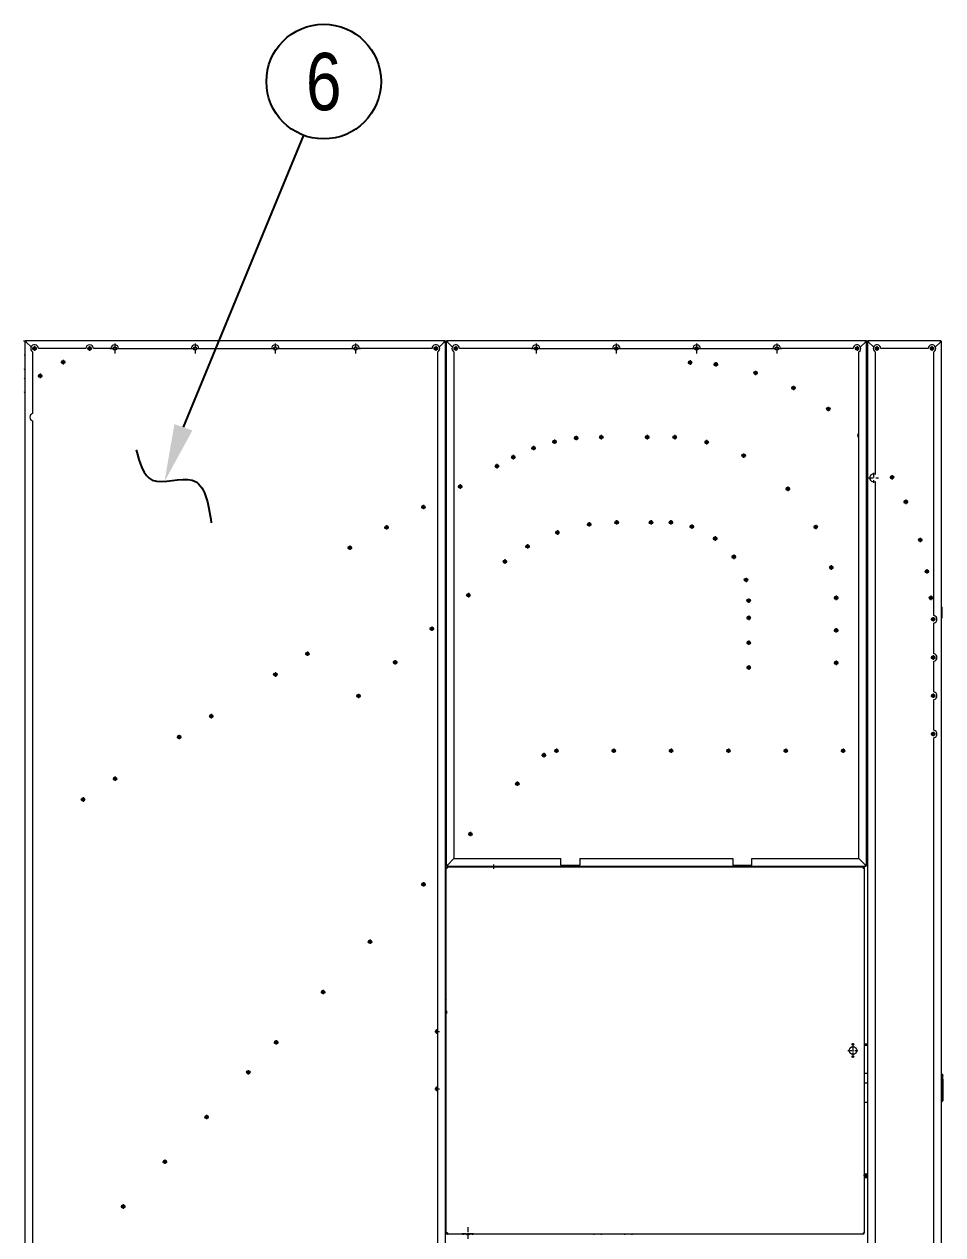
# Model space of a CAD drawing. Header units: millimetres. Extents: x 18793 to 48201, y 11745 to 32540.
# Drawn here: x 31886 to 34290, y 20190 to 23356 of the extents above; entities that cross this region are included whole.
import ezdxf
from ezdxf.enums import TextEntityAlignment as Align

# ---------------------------------------------------------------- set-up
doc = ezdxf.new("R2010")
doc.units = ezdxf.units.MM
doc.linetypes.add('DASHDOT', pattern=[18.5, 12, -3, 0.5, -3])
doc.layers.add('냉각탑_dim', color=1, linetype='Continuous')
doc.layers.add('냉각탑_text', color=3, linetype='Continuous')
doc.styles.get("Standard").update_dxf_attribs({"font": 'arial.ttf'})

# ---------------------------------------------------------------- blocks, each defined once
blk = doc.blocks.new('1')
at = {"color": 7, "lineweight": 20, "ltscale": 0.132499}
blk.add_line((31884.8, 22527.8), (31890.1, 22527.8), dxfattribs=at)
at = {"color": 7, "lineweight": 20, "ltscale": 0.0375}
for p, q in [((31888.5, 22526.2), (31888.5, 22524.7)), ((31891.6, 22527.8), (31890.1, 22527.8)), ((31890.1, 22524.7), (31890.1, 22526.2)), ((31890.1, 22526.2), (31891.6, 22526.2)), ((31891.6, 22524.7), (31891.6, 22526.2)), ((32986.9, 22527.8), (32985.4, 22527.8)), ((32985.4, 22526.2), (32986.9, 22526.2)), ((32986.9, 22526.2), (32986.9, 22524.7)), ((32988.5, 22524.7), (32988.5, 22526.2)), ((32990.5, 22526.2), (32990.5, 22524.7)), ((32993.6, 22527.8), (32992.1, 22527.8)), ((32992.1, 22524.7), (32992.1, 22526.2)), ((32992.1, 22526.2), (32993.6, 22526.2)), ((32993.6, 22524.7), (32993.6, 22526.2)), ((34088.9, 22527.8), (34087.4, 22527.8)), ((34087.4, 22526.2), (34088.9, 22526.2)), ((34088.9, 22526.2), (34088.9, 22524.7)), ((34090.5, 22524.7), (34090.5, 22526.2)), ((34092.5, 22526.2), (34092.5, 22524.7)), ((34095.6, 22527.8), (34094.1, 22527.8)), ((34094.1, 22524.7), (34094.1, 22526.2)), ((34094.1, 22526.2), (34095.6, 22526.2)), ((34095.6, 22524.7), (34095.6, 22526.2)), ((34284.9, 22527.8), (34283.4, 22527.8)), ((34283.4, 22526.2), (34284.9, 22526.2)), ((34284.9, 22526.2), (34284.9, 22524.7)), ((34286.5, 22524.7), (34286.5, 22526.2)), ((32990.5, 21156.9), (32990.5, 21155.4)), ((32992.1, 21155.4), (32992.1, 21156.9)), ((32993.6, 21156.9), (32992.1, 21156.9)), ((32993.6, 21155.4), (32992.1, 21155.4)), ((32992.1, 21153.8), (32993.6, 21153.8)), ((32992.1, 21151.8), (32993.6, 21151.8)), ((32993.6, 21156.9), (32993.6, 21155.4)), ((34082.9, 21151.8), (34081.4, 21151.8)), ((34087.4, 21156.9), (34088.9, 21156.9)), ((34088.9, 21155.4), (34087.4, 21155.4)), ((34087.4, 21153.8), (34088.9, 21153.8)), ((34088.9, 21156.9), (34088.9, 21155.4)), ((34090.5, 21155.4), (34090.5, 21156.9)), ((32990.5, 21150.2), (32990.5, 21148.7)), ((32992.1, 21150.2), (32992.1, 21148.7)), ((32992.1, 21150.2), (32993.6, 21150.2)), ((34082.9, 21150.2), (34081.4, 21150.2)), ((34082.9, 21150.2), (34082.9, 21148.7)), ((34084.5, 21150.2), (34084.5, 21148.7)), ((32990.5, 20193.4), (32990.5, 20194.9)), ((32992.1, 20193.4), (32992.1, 20194.9)), ((32992.1, 20193.4), (32993.6, 20193.4)), ((32992.1, 20191.8), (32993.6, 20191.8)), ((34082.9, 20193.4), (34081.4, 20193.4)), ((34082.9, 20191.8), (34081.4, 20191.8)), ((34082.9, 20193.4), (34082.9, 20194.9)), ((34084.5, 20193.4), (34084.5, 20194.9))]:
    blk.add_line(p, q, dxfattribs=at)
at = {"color": 7, "lineweight": 20, "ltscale": 0.04}
for p, q in [((31888.5, 22526.2), (31890.1, 22526.2)), ((31888.5, 22524.7), (31890.1, 22524.7)), ((31890.1, 22527.8), (31890.1, 22526.2)), ((31891.6, 22527.8), (31891.6, 22526.2)), ((32985.4, 22527.8), (32985.4, 22526.2)), ((32986.9, 22527.8), (32986.9, 22526.2)), ((32988.5, 22526.2), (32986.9, 22526.2)), ((32988.5, 22524.7), (32986.9, 22524.7)), ((32990.5, 22526.2), (32992.1, 22526.2)), ((32990.5, 22524.7), (32992.1, 22524.7)), ((32992.1, 22527.8), (32992.1, 22526.2)), ((32993.6, 22527.8), (32993.6, 22526.2)), ((34087.4, 22527.8), (34087.4, 22526.2)), ((34088.9, 22527.8), (34088.9, 22526.2)), ((34090.5, 22526.2), (34088.9, 22526.2)), ((34090.5, 22524.7), (34088.9, 22524.7)), ((34092.5, 22526.2), (34094.1, 22526.2)), ((34092.5, 22524.7), (34094.1, 22524.7)), ((34094.1, 22527.8), (34094.1, 22526.2)), ((34095.6, 22527.8), (34095.6, 22526.2)), ((34283.4, 22527.8), (34283.4, 22526.2)), ((34284.9, 22527.8), (34284.9, 22526.2)), ((34286.5, 22526.2), (34284.9, 22526.2)), ((34286.5, 22524.7), (34284.9, 22524.7)), ((34286.5, 21803.3), (34288.1, 21803.3)), ((32990.5, 21156.9), (32992.1, 21156.9)), ((32990.5, 21155.4), (32992.1, 21155.4)), ((32992.1, 21153.8), (32992.1, 21155.4)), ((32992.1, 21151.8), (32992.1, 21150.2)), ((32993.6, 21153.8), (32993.6, 21155.4)), ((34082.9, 21151.8), (34082.9, 21150.2)), ((34087.4, 21153.8), (34087.4, 21155.4)), ((34090.5, 21156.9), (34088.9, 21156.9)), ((34090.5, 21155.4), (34088.9, 21155.4)), ((34088.9, 21153.8), (34088.9, 21155.4)), ((32990.5, 21150.2), (32992.1, 21150.2)), ((34084.5, 21150.2), (34082.9, 21150.2)), ((32990.5, 20193.4), (32992.1, 20193.4)), ((32992.1, 20191.8), (32992.1, 20193.4)), ((34082.9, 20191.8), (34082.9, 20193.4)), ((34084.5, 20193.4), (34082.9, 20193.4))]:
    blk.add_line(p, q, dxfattribs=at)
at = {"color": 7, "lineweight": 20}
for p, q in [((31888.5, 22524.7), (31888.5, 19482.9)), ((32985.4, 22527.8), (31891.6, 22527.8)), ((32988.5, 19482.9), (32988.5, 22524.7)), ((32990.5, 22524.7), (32990.5, 21156.9)), ((34087.4, 22527.8), (32993.6, 22527.8)), ((34090.5, 21156.9), (34090.5, 22524.7)), ((34092.5, 22524.7), (34092.5, 19482.9)), ((34283.4, 22527.8), (34095.6, 22527.8)), ((34286.5, 19482.9), (34286.5, 22524.7)), ((31908.5, 22499.1), (31908.5, 22337.9)), ((32047.5, 22507.8), (31923.5, 22507.8)), ((32113.5, 22507.8), (32067.5, 22507.8)), ((32133.5, 22507.8), (32323.5, 22507.8)), ((32343.5, 22507.8), (32533.5, 22507.8)), ((32553.5, 22507.8), (32743.5, 22507.8)), ((32953.5, 22507.8), (32763.5, 22507.8)), ((32968.5, 19499.8), (32968.5, 22499.1)), ((33010.5, 22499.1), (33010.5, 21173.8)), ((33215.5, 22507.8), (33025.5, 22507.8)), ((33235.5, 22507.8), (33425.5, 22507.8)), ((33445.5, 22507.8), (33635.5, 22507.8)), ((33655.5, 22507.8), (33845.5, 22507.8)), ((34055.5, 22507.8), (33865.5, 22507.8)), ((34070.5, 21173.8), (34070.5, 22499.1)), ((34112.5, 22499.1), (34112.5, 22178.7)), ((34251.5, 22507.8), (34127.5, 22507.8)), ((34266.5, 21809.5), (34266.5, 22499.1)), ((31908.5, 22318.7), (31908.5, 20002.6)), ((34112.5, 22160.1), (34112.5, 19499.8)), ((34288.1, 21803.3), (34288.1, 21830.2)), ((34266.5, 21709.5), (34266.5, 21789.9)), ((34266.5, 21609.5), (34266.5, 21689.9)), ((34266.5, 21509.5), (34266.5, 21589.9)), ((34266.5, 19499.8), (34266.5, 21489.9)), ((33010.5, 21173.8), (32993.6, 21156.9)), ((32993.6, 21156.9), (33010.5, 21173.8)), ((32993.6, 21153.8), (34087.4, 21153.8)), ((32993.6, 21151.8), (34081.4, 21151.8)), ((33010.5, 21173.8), (33290.5, 21173.8)), ((33290.5, 21156.9), (33340.5, 21156.9)), ((33340.5, 21173.8), (33740.5, 21173.8)), ((33740.5, 21156.9), (33790.5, 21156.9)), ((33790.5, 21173.8), (34070.5, 21173.8)), ((34070.5, 21173.8), (34087.4, 21156.9)), ((34087.4, 21156.9), (34070.5, 21173.8)), ((32990.5, 20194.9), (32990.5, 21148.7)), ((34084.5, 21148.7), (34084.5, 20194.9)), ((32990.5, 20825.7), (32990.5, 20918.7)), ((34286.6, 20608.4), (34286.6, 20539.8)), ((34289.8, 20596.6), (34289.8, 20551.6)), ((32990.5, 20395.7), (32990.5, 20488.7)), ((34081.4, 20191.8), (32993.6, 20191.8))]:
    blk.add_line(p, q, dxfattribs=at)
at = {"color": 7, "lineweight": 20, "ltscale": 0.0775}
for p, q in [((31891.6, 22524.7), (31888.5, 22524.7)), ((32985.4, 22524.7), (32985.4, 22527.8)), ((32985.4, 22524.7), (32988.5, 22524.7)), ((32993.6, 22524.7), (32990.5, 22524.7)), ((34087.4, 22524.7), (34087.4, 22527.8)), ((34087.4, 22524.7), (34090.5, 22524.7)), ((34095.6, 22524.7), (34092.5, 22524.7)), ((34283.4, 22524.7), (34283.4, 22527.8)), ((34283.4, 22524.7), (34286.5, 22524.7)), ((32993.6, 21148.7), (32993.6, 21151.8)), ((34081.4, 21148.7), (34081.4, 21151.8)), ((34087.4, 21156.9), (34087.4, 21153.8)), ((32993.6, 21148.7), (32990.5, 21148.7)), ((34081.4, 21148.7), (34084.5, 21148.7)), ((32993.6, 20194.9), (32990.5, 20194.9)), ((32993.6, 20194.9), (32993.6, 20191.8)), ((34081.4, 20194.9), (34081.4, 20191.8)), ((34081.4, 20194.9), (34084.5, 20194.9))]:
    blk.add_line(p, q, dxfattribs=at)
at = {"color": 7, "lineweight": 20, "ltscale": 0.45204}
for p, q in [((31904.4, 22511.9), (31891.6, 22524.7)), ((31904.4, 22511.9), (31891.6, 22524.7)), ((32972.6, 22511.9), (32985.4, 22524.7)), ((32972.6, 22511.9), (32985.4, 22524.7)), ((33006.4, 22511.9), (32993.6, 22524.7)), ((33006.4, 22511.9), (32993.6, 22524.7)), ((34074.6, 22511.9), (34087.4, 22524.7)), ((34074.6, 22511.9), (34087.4, 22524.7)), ((34108.4, 22511.9), (34095.6, 22524.7)), ((34108.4, 22511.9), (34095.6, 22524.7)), ((34270.6, 22511.9), (34283.4, 22524.7)), ((34270.6, 22511.9), (34283.4, 22524.7))]:
    blk.add_line(p, q, dxfattribs=at)
at = {"color": 7, "linetype": 'DASHDOT', "lineweight": 20, "ltscale": 0.292505}
for p, q in [((31913.5, 22513.7), (31913.5, 22502)), ((32057.5, 22513.7), (32057.5, 22502)), ((32963.5, 22513.7), (32963.5, 22502)), ((33015.5, 22513.7), (33015.5, 22502)), ((34065.5, 22513.7), (34065.5, 22502)), ((34117.5, 22513.7), (34117.5, 22502)), ((34261.5, 22513.7), (34261.5, 22502)), ((31928.3, 22442.2), (31928.3, 22430.5)), ((33213.2, 22247.5), (33224.9, 22247.5)), ((33027.2, 22152.7), (33027.2, 22141)), ((33884.3, 22146.7), (33884.3, 22135)), ((32931, 22099.2), (32931, 22087.5)), ((32738.5, 21992.7), (32738.5, 21981)), ((34248.3, 21930.7), (34248.3, 21919)), ((34258.9, 21861.5), (34258.9, 21849.8)), ((32292, 21497.6), (32292, 21485.9)), ((33279, 21461.7), (33279, 21450)), ((33429, 21461.7), (33429, 21450)), ((33579, 21461.7), (33579, 21450)), ((33729, 21461.7), (33729, 21450)), ((33879, 21461.7), (33879, 21450)), ((34029, 21461.7), (34029, 21450)), ((33170.7, 21369.6), (33182.4, 21369.6)), ((32925.2, 21106.3), (32936.9, 21106.3))]:
    blk.add_line(p, q, dxfattribs=at)
at = {"color": 7, "linetype": 'DASHDOT', "lineweight": 20}
for p, q in [((32123.5, 22520.8), (32123.5, 22494.8)), ((32333.5, 22520.8), (32333.5, 22494.8)), ((32543.5, 22520.8), (32543.5, 22494.8)), ((32753.5, 22520.8), (32753.5, 22494.8)), ((33225.5, 22520.8), (33225.5, 22494.8)), ((33435.5, 22520.8), (33435.5, 22494.8)), ((33645.5, 22520.8), (33645.5, 22494.8)), ((33855.5, 22520.8), (33855.5, 22494.8)), ((32110.5, 22507.8), (32136.5, 22507.8)), ((32320.5, 22507.8), (32346.5, 22507.8)), ((32530.5, 22507.8), (32556.5, 22507.8)), ((32740.5, 22507.8), (32766.5, 22507.8)), ((33212.5, 22507.8), (33238.5, 22507.8)), ((33422.5, 22507.8), (33448.5, 22507.8)), ((33632.5, 22507.8), (33658.5, 22507.8)), ((33842.5, 22507.8), (33868.5, 22507.8)), ((34095.8, 22169.4), (34121.8, 22169.4)), ((34108.8, 22182.4), (34108.8, 22156.4)), ((34054.5, 20684.8), (34054.5, 20658.8)), ((34041.5, 20671.8), (34067.5, 20671.8)), ((33047.3, 20209.5), (33047.3, 20177)), ((33031.1, 20193.3), (33063.6, 20193.3))]:
    blk.add_line(p, q, dxfattribs=at)
at = {"color": 7, "lineweight": 20, "ltscale": 0.129999}
for p, q in [((32986.9, 22527.8), (32992.1, 22527.8)), ((34088.9, 22527.8), (34094.1, 22527.8))]:
    blk.add_line(p, q, dxfattribs=at)
at = {"color": 7, "lineweight": 20, "ltscale": 0.05}
for p, q in [((31888.5, 22490.9), (31886.5, 22490.9)), ((31888.5, 22490.9), (31886.5, 22490.9)), ((32988.5, 22486.3), (32990.5, 22486.3)), ((32988.5, 22486.3), (32990.5, 22486.3)), ((32990.5, 22482.7), (32988.5, 22482.7)), ((34090.5, 22487.8), (34092.5, 22487.8)), ((34090.5, 21673), (34092.5, 21673)), ((34092.5, 21526.8), (34090.5, 21526.8)), ((34090.5, 21478.4), (34092.5, 21478.4)), ((34090.5, 21476.8), (34092.5, 21476.8)), ((34090.5, 21434.8), (34092.5, 21434.8)), ((34090.5, 21434.8), (34092.5, 21434.8)), ((34090.5, 21421.4), (34092.5, 21421.4)), ((34092.5, 21408), (34090.5, 21408)), ((34092.5, 21406.4), (34090.5, 21406.4)), ((34090.5, 21321.4), (34092.5, 21321.4)), ((34092.5, 21308), (34090.5, 21308)), ((34092.5, 21306.4), (34090.5, 21306.4)), ((34092.5, 21304.8), (34090.5, 21304.8)), ((34092.5, 21301.8), (34090.5, 21301.8)), ((34092.5, 21286.8), (34090.5, 21286.8)), ((34092.5, 21216.8), (34090.5, 21216.8)), ((34090.5, 21201.8), (34092.5, 21201.8)), ((32990.5, 20611.6), (32988.5, 20611.6)), ((32990.5, 20586.6), (32988.5, 20586.6)), ((32988.5, 20536.6), (32990.5, 20536.6)), ((33376.7, 20191.8), (33376.7, 20189.8)), ((33396.7, 20189.8), (33396.7, 20191.8)), ((33456.7, 20191.8), (33456.7, 20189.8)), ((33476.7, 20189.8), (33476.7, 20191.8))]:
    blk.add_line(p, q, dxfattribs=at)
at = {"color": 7, "linetype": 'DASHDOT', "lineweight": 20, "ltscale": 0.292499}
for p, q in [((31907.6, 22507.8), (31919.3, 22507.8)), ((32051.6, 22507.8), (32063.3, 22507.8)), ((32957.6, 22507.8), (32969.3, 22507.8)), ((33009.6, 22507.8), (33021.3, 22507.8)), ((34059.6, 22507.8), (34071.3, 22507.8)), ((34111.6, 22507.8), (34123.3, 22507.8)), ((34255.6, 22507.8), (34267.3, 22507.8)), ((31982.4, 22472.4), (31994.1, 22472.4)), ((31988.3, 22478.2), (31988.3, 22466.5)), ((33622.8, 22471.2), (33634.5, 22471.2)), ((33628.7, 22477.1), (33628.7, 22465.4)), ((33690.1, 22466.4), (33701.8, 22466.4)), ((33695.9, 22472.3), (33695.9, 22460.6)), ((33800, 22449.9), (33800, 22438.2)), ((33794.2, 22444.1), (33805.9, 22444.1)), ((33893.2, 22404.9), (33904.9, 22404.9)), ((33899, 22410.7), (33899, 22399)), ((33990.2, 22355.7), (33990.2, 22344)), ((33984.3, 22349.8), (33996, 22349.8)), ((33268, 22264.1), (33279.7, 22264.1)), ((33273.9, 22270), (33273.9, 22258.3)), ((33324.6, 22273.7), (33336.3, 22273.7)), ((33330.5, 22279.6), (33330.5, 22267.9)), ((33390.4, 22276.1), (33402.1, 22276.1)), ((33396.3, 22282), (33396.3, 22270.3)), ((33510.4, 22276.1), (33522.1, 22276.1)), ((33516.3, 22282), (33516.3, 22270.3)), ((33582.4, 22276.1), (33594.1, 22276.1)), ((33588.3, 22282), (33588.3, 22270.3)), ((33666.1, 22262.9), (33677.8, 22262.9)), ((33672, 22268.8), (33672, 22257.1)), ((33166, 22229.6), (33166, 22217.9)), ((33219.1, 22253.4), (33219.1, 22241.7)), ((33762.8, 22227.7), (33774.5, 22227.7)), ((33768.7, 22233.6), (33768.7, 22221.9)), ((33117.5, 22200.1), (33129.2, 22200.1)), ((33123.4, 22206), (33123.4, 22194.3)), ((33160.1, 22223.7), (33171.8, 22223.7)), ((34151.3, 22171), (34163, 22171)), ((34157.2, 22176.8), (34157.2, 22165.1)), ((33021.3, 22146.8), (33033, 22146.8)), ((33878.4, 22140.8), (33890.1, 22140.8)), ((34187.1, 22106.8), (34198.8, 22106.8)), ((34193, 22112.6), (34193, 22100.9)), ((32925.1, 22093.3), (32936.8, 22093.3)), ((32828.6, 22040.1), (32840.3, 22040.1)), ((32834.5, 22046), (32834.5, 22034.3)), ((33358.9, 22048), (33370.6, 22048)), ((33364.8, 22053.9), (33364.8, 22042.2)), ((33430.6, 22053.2), (33442.3, 22053.2)), ((33436.5, 22059.1), (33436.5, 22047.4)), ((33520.6, 22053.2), (33532.3, 22053.2)), ((33526.5, 22059.1), (33526.5, 22047.4)), ((33572.6, 22053.2), (33584.3, 22053.2)), ((33578.5, 22059.1), (33578.5, 22047.4)), ((33627.4, 22042.1), (33639.1, 22042.1)), ((33633.3, 22048), (33633.3, 22036.3)), ((33951.5, 22041.1), (33963.2, 22041.1)), ((33957.4, 22047), (33957.4, 22035.3)), ((33275.6, 22026.7), (33287.3, 22026.7)), ((33281.5, 22032.6), (33281.5, 22020.9)), ((33688.3, 22011), (33700, 22011)), ((33694.2, 22016.9), (33694.2, 22005.2)), ((34225, 22007.2), (34236.7, 22007.2)), ((34230.8, 22013.1), (34230.8, 22001.4)), ((32732.6, 21986.8), (32744.3, 21986.8)), ((33197.5, 21990.2), (33209.2, 21990.2)), ((33203.4, 21996.1), (33203.4, 21984.4)), ((33138.3, 21950.6), (33150, 21950.6)), ((33144.2, 21956.5), (33144.2, 21944.8)), ((33737.1, 21962.9), (33748.8, 21962.9)), ((33743, 21968.8), (33743, 21957.1)), ((33992.1, 21935.1), (34003.8, 21935.1)), ((33998, 21941), (33998, 21929.3)), ((34242.5, 21924.8), (34254.2, 21924.8)), ((33769.1, 21902.6), (33780.8, 21902.6)), ((33775, 21908.5), (33775, 21896.8)), ((33042.6, 21862.7), (33054.3, 21862.7)), ((33048.5, 21868.6), (33048.5, 21856.9)), ((33776.1, 21848.5), (33787.8, 21848.5)), ((33782, 21854.4), (33782, 21842.7)), ((34005, 21855.7), (34016.7, 21855.7)), ((34010.9, 21861.6), (34010.9, 21849.9)), ((34253.1, 21855.6), (34264.8, 21855.6)), ((33776.3, 21803.5), (33788, 21803.5)), ((33782.2, 21809.4), (33782.2, 21797.7)), ((34258.6, 21799.7), (34270.3, 21799.7)), ((34264.5, 21805.6), (34264.5, 21793.9)), ((32947.1, 21774.9), (32958.8, 21774.9)), ((32953, 21780.8), (32953, 21769.1)), ((34005, 21770.7), (34016.7, 21770.7)), ((34010.9, 21776.6), (34010.9, 21764.9)), ((33776.3, 21738.5), (33788, 21738.5)), ((33782.2, 21744.4), (33782.2, 21732.7)), ((32627.4, 21715.4), (32627.4, 21703.7)), ((32857, 21692.9), (32857, 21681.2)), ((34010.9, 21691.6), (34010.9, 21679.9)), ((34258.6, 21699.7), (34270.3, 21699.7)), ((34264.5, 21705.6), (34264.5, 21693.9)), ((32543.6, 21661), (32543.6, 21649.3)), ((32851.1, 21687.1), (32862.8, 21687.1)), ((33776.3, 21673.5), (33788, 21673.5)), ((33782.2, 21679.4), (33782.2, 21667.7)), ((34005, 21685.7), (34016.7, 21685.7)), ((32755.1, 21599.3), (32766.8, 21599.3)), ((32761, 21605.1), (32761, 21593.4)), ((34258.6, 21599.7), (34270.3, 21599.7)), ((34264.5, 21605.6), (34264.5, 21593.9)), ((32370, 21546.2), (32381.7, 21546.2)), ((32375.8, 21552), (32375.8, 21540.3)), ((34258.6, 21499.7), (34270.3, 21499.7)), ((34264.5, 21505.6), (34264.5, 21493.9)), ((32286.1, 21491.7), (32297.8, 21491.7)), ((33240.3, 21444.2), (33252, 21444.2)), ((33246.2, 21450.1), (33246.2, 21438.4)), ((33273.1, 21455.8), (33284.8, 21455.8)), ((33423.1, 21455.8), (33434.8, 21455.8)), ((33573.1, 21455.8), (33584.8, 21455.8)), ((33723.1, 21455.8), (33734.8, 21455.8)), ((33873.1, 21455.8), (33884.8, 21455.8)), ((34023.1, 21455.8), (34034.8, 21455.8)), ((32118.4, 21382.8), (32130.1, 21382.8)), ((32124.2, 21388.6), (32124.2, 21376.9)), ((33176.6, 21375.5), (33176.6, 21363.8)), ((32034.5, 21328.3), (32046.2, 21328.3)), ((32040.4, 21334.2), (32040.4, 21322.5)), ((33048, 21238), (33059.7, 21238)), ((33108.7, 21152.8), (33120.4, 21152.8)), ((33114.6, 21158.7), (33114.6, 21147)), ((32931.1, 21112.2), (32931.1, 21100.5)), ((32785.4, 20956.4), (32797.1, 20956.4)), ((32662.7, 20824.7), (32674.4, 20824.7)), ((32668.5, 20830.6), (32668.5, 20818.9)), ((32961, 20721.8), (32972.7, 20721.8)), ((32966.9, 20727.7), (32966.9, 20716)), ((32545.8, 20699), (32545.8, 20687.3)), ((32472.8, 20620.7), (32472.8, 20609)), ((32961, 20571.8), (32972.7, 20571.8)), ((32966.9, 20577.7), (32966.9, 20566)), ((32357.8, 20497.8), (32369.5, 20497.8)), ((32363.7, 20503.7), (32363.7, 20492)), ((32248.7, 20380.8), (32260.4, 20380.8)), ((32254.6, 20386.7), (32254.6, 20375)), ((34082.5, 20345.4), (34094.2, 20345.4)), ((34088.4, 20351.3), (34088.4, 20339.6)), ((32145.5, 20269.7), (32145.5, 20258)), ((32139.6, 20263.8), (32151.3, 20263.8))]:
    blk.add_line(p, q, dxfattribs=at)
at = {"color": 7, "lineweight": 20, "ltscale": 0.049991}
blk.add_line((32990.5, 22481.1), (32988.5, 22481.1), dxfattribs=at)
at = {"color": 7, "lineweight": 20, "ltscale": 0.141421}
for p, q in [((33222.7, 22508.8), (33228.3, 22508.8)), ((33432.7, 22508.8), (33438.3, 22508.8))]:
    blk.add_line(p, q, dxfattribs=at)
at = {"color": 7, "lineweight": 20, "ltscale": 0.10198}
blk.add_line((33643.3, 22509.8), (33643.3, 22505.8), dxfattribs=at)
at = {"color": 7, "lineweight": 20, "ltscale": 0.149666}
blk.add_line((33645.3, 22510.8), (33645.3, 22504.8), dxfattribs=at)
at = {"color": 7, "lineweight": 20, "ltscale": 0.05832}
for p, q in [((31886.5, 22453.9), (31888.5, 22455.1)), ((31888.5, 22429.9), (31886.5, 22428.7)), ((31886.5, 22393.7), (31888.5, 22394.9))]:
    blk.add_line(p, q, dxfattribs=at)
at = {"color": 7, "linetype": 'DASHDOT', "lineweight": 20, "ltscale": 0.292502}
for p, q in [((31922.4, 22436.3), (31934.1, 22436.3)), ((32621.6, 21709.6), (32633.3, 21709.6)), ((32537.7, 21655.1), (32549.4, 21655.1)), ((33053.9, 21243.9), (33053.9, 21232.2)), ((32791.3, 20962.3), (32791.3, 20950.6)), ((32539.9, 20693.1), (32551.6, 20693.1)), ((32466.9, 20614.8), (32478.6, 20614.8))]:
    blk.add_line(p, q, dxfattribs=at)
at = {"color": 7, "linetype": 'DASHDOT', "lineweight": 20, "ltscale": 0.195001}
for p, q in [((33270, 22264.1), (33277.8, 22264.1)), ((33273.9, 22268), (33273.9, 22260.2)), ((33326.6, 22273.7), (33334.4, 22273.7)), ((33392.4, 22276.1), (33400.2, 22276.1)), ((33396.3, 22280), (33396.3, 22272.2)), ((33512.4, 22276.1), (33520.2, 22276.1)), ((33516.3, 22280), (33516.3, 22272.2)), ((33584.4, 22276.1), (33592.2, 22276.1)), ((33588.3, 22280), (33588.3, 22272.2)), ((33668.1, 22262.9), (33675.9, 22262.9)), ((33672, 22266.8), (33672, 22259)), ((33166, 22227.6), (33166, 22219.8)), ((33215.2, 22247.5), (33223, 22247.5)), ((33219.1, 22251.4), (33219.1, 22243.6)), ((33764.8, 22227.7), (33772.6, 22227.7)), ((33768.7, 22231.6), (33768.7, 22223.8)), ((33119.5, 22200.1), (33127.3, 22200.1)), ((33162.1, 22223.7), (33169.9, 22223.7)), ((33023.3, 22146.8), (33031.1, 22146.8)), ((33027.2, 22150.7), (33027.2, 22142.9)), ((33880.4, 22140.8), (33888.2, 22140.8)), ((33884.3, 22144.7), (33884.3, 22136.9)), ((32931, 22097.4), (32931, 22089.6)), ((32830.9, 22040.1), (32838.7, 22040.1)), ((32834.8, 22044), (32834.8, 22036.2)), ((33360.5, 22048), (33368.3, 22048)), ((33364.4, 22051.9), (33364.4, 22044.1)), ((33432.2, 22053.2), (33440, 22053.2)), ((33436.1, 22057.1), (33436.1, 22049.3)), ((33522.2, 22053.2), (33530, 22053.2)), ((33526.1, 22057.1), (33526.1, 22049.3)), ((33574.2, 22053.2), (33582, 22053.2)), ((33578.1, 22057.1), (33578.1, 22049.3)), ((33629, 22042.1), (33636.8, 22042.1)), ((33632.9, 22046), (33632.9, 22038.2)), ((33953.5, 22041.2), (33961.3, 22041.2)), ((33957.4, 22045.1), (33957.4, 22037.3)), ((33277.1, 22026.7), (33284.9, 22026.7)), ((33281, 22030.6), (33281, 22022.8)), ((33690, 22011), (33697.8, 22011)), ((33693.9, 22014.9), (33693.9, 22007.1)), ((32734.7, 21986.8), (32742.5, 21986.8)), ((32738.6, 21990.7), (32738.6, 21982.9)), ((33199.2, 21990.2), (33207, 21990.2)), ((33140.5, 21950.6), (33148.3, 21950.6)), ((33144.4, 21954.5), (33144.4, 21946.7)), ((33738.8, 21963), (33746.6, 21963)), ((33742.7, 21966.9), (33742.7, 21959.1)), ((33998, 21939), (33998, 21931.2)), ((33770.7, 21902.6), (33778.5, 21902.6)), ((33774.6, 21906.5), (33774.6, 21898.7)), ((33044.7, 21862.7), (33052.5, 21862.7)), ((33048.6, 21866.6), (33048.6, 21858.8)), ((33777.7, 21848.5), (33785.5, 21848.5)), ((33781.6, 21852.4), (33781.6, 21844.6)), ((34007, 21855.7), (34014.8, 21855.7)), ((34010.9, 21859.6), (34010.9, 21851.8)), ((33781.9, 21807.4), (33781.9, 21799.6)), ((32952.7, 21778.8), (32952.7, 21771)), ((34007, 21770.7), (34014.8, 21770.7)), ((34010.9, 21774.6), (34010.9, 21766.8)), ((33781.9, 21742.4), (33781.9, 21734.6)), ((32856.9, 21691), (32856.9, 21683.2)), ((34010.9, 21689.6), (34010.9, 21681.8)), ((32853, 21687.1), (32860.8, 21687.1)), ((33781.9, 21677.4), (33781.9, 21669.6)), ((34007, 21685.7), (34014.8, 21685.7)), ((32757.1, 21599.3), (32764.9, 21599.3)), ((32761, 21603.2), (32761, 21595.4)), ((33242.3, 21444.2), (33250.1, 21444.2)), ((33246.2, 21448.1), (33246.2, 21440.3)), ((33275, 21455.8), (33282.8, 21455.8)), ((33425, 21455.8), (33432.8, 21455.8)), ((33575, 21455.8), (33582.8, 21455.8)), ((33725, 21455.8), (33732.8, 21455.8)), ((33875, 21455.8), (33882.8, 21455.8)), ((34025, 21455.8), (34032.8, 21455.8)), ((33172.7, 21369.6), (33180.5, 21369.6)), ((33050, 21238), (33057.8, 21238)), ((33053.9, 21241.9), (33053.9, 21234.1)), ((33114.6, 21156.7), (33114.6, 21148.9)), ((32927.2, 21106.3), (32935, 21106.3)), ((32931.1, 21110.2), (32931.1, 21102.4)), ((32791.3, 20960.3), (32791.3, 20952.5)), ((32541.9, 20693.1), (32549.7, 20693.1)), ((32545.8, 20697), (32545.8, 20689.2)), ((34084.5, 20343.8), (34092.3, 20343.8)), ((34088.4, 20347.7), (34088.4, 20339.9)), ((32141.6, 20263.8), (32149.4, 20263.8))]:
    blk.add_line(p, q, dxfattribs=at)
at = {"color": 7, "linetype": 'DASHDOT', "lineweight": 20, "ltscale": 0.194995}
for p, q in [((33330.5, 22277.6), (33330.5, 22269.8)), ((33123.4, 22204), (33123.4, 22196.2)), ((32927.1, 22093.5), (32934.9, 22093.5)), ((33203.1, 21994.1), (33203.1, 21986.3)), ((33994.1, 21935.1), (34001.9, 21935.1)), ((33778, 21803.5), (33785.8, 21803.5)), ((32948.8, 21774.9), (32956.6, 21774.9)), ((33778, 21738.5), (33785.8, 21738.5)), ((33778, 21673.5), (33785.8, 21673.5)), ((33278.9, 21459.7), (33278.9, 21451.9)), ((33428.9, 21459.7), (33428.9, 21451.9)), ((33578.9, 21459.7), (33578.9, 21451.9)), ((33728.9, 21459.7), (33728.9, 21451.9)), ((33878.9, 21459.7), (33878.9, 21451.9)), ((34028.9, 21459.7), (34028.9, 21451.9)), ((33176.6, 21373.5), (33176.6, 21365.7)), ((33110.7, 21152.8), (33118.5, 21152.8)), ((32787.4, 20956.4), (32795.2, 20956.4))]:
    blk.add_line(p, q, dxfattribs=at)
at = {"color": 7, "lineweight": 20, "ltscale": 0.068642}
for p, q in [((34090.5, 22289.6), (34092.5, 22287.7)), ((34092.5, 22232.8), (34090.5, 22234.6)), ((34090.5, 22234.6), (34092.5, 22232.8))]:
    blk.add_line(p, q, dxfattribs=at)
at = {"color": 7, "lineweight": 20, "ltscale": 0.057168}
for p, q in [((32990.5, 22149.3), (32988.5, 22148.2)), ((32990.5, 22103.6), (32988.5, 22102.5))]:
    blk.add_line(p, q, dxfattribs=at)
at = {"color": 7, "lineweight": 20, "ltscale": 0.067816}
blk.add_line((32988.5, 21834.8), (32990.5, 21836.6), dxfattribs=at)
at = {"color": 7, "lineweight": 20, "ltscale": 0.067817}
blk.add_line((32988.5, 21780.6), (32990.5, 21782.4), dxfattribs=at)
at = {"color": 7, "lineweight": 20, "ltscale": 0.148096}
blk.add_line((33778.9, 21673), (33784.9, 21673), dxfattribs=at)
at = {"color": 7, "lineweight": 20, "ltscale": 0.146137}
blk.add_line((33779, 21672.8), (33784.8, 21672.8), dxfattribs=at)
at = {"color": 7, "lineweight": 20, "ltscale": 0.073313}
blk.add_line((32990.5, 21200.8), (32988.5, 21198.6), dxfattribs=at)
at = {"color": 7, "lineweight": 20, "ltscale": 0.068366}
blk.add_line((33002.3, 21151.8), (33004.1, 21153.8), dxfattribs=at)
at = {"color": 7, "lineweight": 20, "ltscale": 0.062607}
for p, q in [((33066.3, 21151.8), (33067.8, 21153.8)), ((33159.9, 21151.8), (33161.4, 21153.8)), ((33163.9, 21151.8), (33165.4, 21153.8))]:
    blk.add_line(p, q, dxfattribs=at)
at = {"color": 7, "lineweight": 20, "ltscale": 0.4225}
for p, q in [((33290.5, 21156.9), (33290.5, 21173.8)), ((33340.5, 21173.8), (33340.5, 21156.9)), ((33740.5, 21173.8), (33740.5, 21156.9)), ((33790.5, 21156.9), (33790.5, 21173.8))]:
    blk.add_line(p, q, dxfattribs=at)
at = {"color": 7, "lineweight": 20, "ltscale": 0.073314}
blk.add_line((32988.5, 21137.1), (32990.5, 21139.2), dxfattribs=at)
at = {"color": 7, "lineweight": 20, "ltscale": 0.083082}
for p, q in [((32988.5, 21048.6), (32990.5, 21051.3)), ((32988.5, 20924.3), (32990.5, 20927)), ((32988.5, 20919), (32990.5, 20921.6))]:
    blk.add_line(p, q, dxfattribs=at)
at = {"color": 7, "linetype": 'DASHDOT', "lineweight": 20, "ltscale": 0.1625}
for p, q in [((32987.8, 20772.3), (32994.3, 20772.3)), ((32991.1, 20775.5), (32991.1, 20769))]:
    blk.add_line(p, q, dxfattribs=at)
at = {"color": 7, "linetype": 'DASHDOT', "lineweight": 20, "ltscale": 0.146246}
for p, q in [((34051.6, 20688), (34057.4, 20688)), ((34051.6, 20655.6), (34057.4, 20655.6))]:
    blk.add_line(p, q, dxfattribs=at)
at = {"color": 7, "lineweight": 20, "ltscale": 0.1125}
blk.add_line((34056.7, 20688), (34052.2, 20688), dxfattribs=at)
at = {"color": 7, "lineweight": 20, "ltscale": 0.07908}
blk.add_line((34056.1, 20686.4), (34052.9, 20686.4), dxfattribs=at)
blk.add_line((34056.1, 20686.4), (34052.9, 20686.4), dxfattribs=at)
at = {"color": 7, "linetype": 'DASHDOT', "lineweight": 20, "ltscale": 0.146249}
for p, q in [((34054.5, 20690.9), (34054.5, 20685.1)), ((34054.5, 20658.5), (34054.5, 20652.7))]:
    blk.add_line(p, q, dxfattribs=at)
at = {"color": 7, "lineweight": 20, "ltscale": 0.2}
for p, q in [((34092.5, 20688), (34084.5, 20688)), ((34092.5, 20686.4), (34084.5, 20686.4)), ((34092.5, 20686.4), (34084.5, 20686.4)), ((34092.5, 20684.8), (34084.5, 20684.8)), ((34092.5, 20611.6), (34084.5, 20611.6)), ((34092.5, 20586.6), (34084.5, 20586.6)), ((34084.5, 20536.6), (34092.5, 20536.6))]:
    blk.add_line(p, q, dxfattribs=at)
at = {"color": 7, "linetype": 'DASHDOT', "lineweight": 20, "ltscale": 0.194998}
for p, q in [((32468.9, 20614.8), (32476.7, 20614.8)), ((32472.8, 20618.7), (32472.8, 20610.9)), ((32359.8, 20497.8), (32367.6, 20497.8)), ((32363.7, 20501.7), (32363.7, 20493.9)), ((32250.7, 20380.8), (32258.5, 20380.8)), ((32254.6, 20384.7), (32254.6, 20376.9)), ((32145.5, 20267.7), (32145.5, 20259.9))]:
    blk.add_line(p, q, dxfattribs=at)
at = {"color": 7, "lineweight": 20, "ltscale": 0.002451}
for p, q in [((34286.5, 20611.6), (34286.6, 20611.6)), ((34286.6, 20536.6), (34286.5, 20536.6))]:
    blk.add_line(p, q, dxfattribs=at)
at = {"color": 7, "lineweight": 20, "ltscale": 0.002492}
for p, q in [((34286.5, 20608.4), (34286.6, 20608.4)), ((34286.6, 20539.8), (34286.5, 20539.8))]:
    blk.add_line(p, q, dxfattribs=at)
at = {"color": 7, "lineweight": 20, "ltscale": 0.01}
for p, q in [((34286.6, 20611.2), (34286.6, 20611.6)), ((34289.4, 20608.4), (34289.8, 20608.4)), ((34286.6, 20537), (34286.6, 20536.6)), ((34289.4, 20539.8), (34289.8, 20539.8))]:
    blk.add_line(p, q, dxfattribs=at)
at = {"color": 7, "lineweight": 20, "ltscale": 0.08}
for p, q in [((34289.8, 20596.6), (34286.6, 20596.6)), ((34289.8, 20551.6), (34286.6, 20551.6))]:
    blk.add_line(p, q, dxfattribs=at)
at = {"color": 7, "lineweight": 20, "ltscale": 0.04835}
blk.add_line((34289.8, 20608.4), (34289.8, 20606.5), dxfattribs=at)
at = {"color": 7, "lineweight": 20, "ltscale": 0.245}
for p, q in [((34289.8, 20596.6), (34289.8, 20606.4)), ((34289.8, 20551.6), (34289.8, 20541.8))]:
    blk.add_line(p, q, dxfattribs=at)
at = {"color": 7, "lineweight": 20, "ltscale": 0.048372}
blk.add_line((34289.8, 20541.7), (34289.8, 20539.8), dxfattribs=at)
at = {"color": 7, "lineweight": 20, "ltscale": 0.1}
for p, q in [((32990.5, 20310.1), (32988.5, 20313.5)), ((32990.5, 20303.7), (32988.5, 20307.1))]:
    blk.add_line(p, q, dxfattribs=at)
at = {"color": 7, "lineweight": 20, "ltscale": 0.057735}
for p, q in [((33056.2, 20189.8), (33055.1, 20191.8)), ((33059.9, 20189.8), (33058.8, 20191.8))]:
    blk.add_line(p, q, dxfattribs=at)
at = {"color": 7, "lineweight": 20}
for centre, radius in [((31913.5, 22507.8), 4.5), ((31913.5, 22507.8), 3), ((32057.5, 22507.8), 4.5), ((32057.5, 22507.8), 3), ((32123.5, 22507.8), 4.5), ((32123.5, 22507.8), 3), ((32333.5, 22507.8), 4.5), ((32333.5, 22507.8), 3), ((32543.5, 22507.8), 4.5), ((32543.5, 22507.8), 3), ((32753.5, 22507.8), 4.5), ((32753.5, 22507.8), 3), ((32963.5, 22507.8), 4.5), ((32963.5, 22507.8), 3), ((33015.5, 22507.8), 4.5), ((33015.5, 22507.8), 3), ((33225.5, 22507.8), 4.5), ((33225.5, 22507.8), 3), ((33435.5, 22507.8), 4.5), ((33435.5, 22507.8), 3), ((33645.5, 22507.8), 4.5), ((33645.5, 22507.8), 3), ((33855.5, 22507.8), 4.5), ((33855.5, 22507.8), 3), ((34065.5, 22507.8), 4.5), ((34065.5, 22507.8), 3), ((34117.5, 22507.8), 4.5), ((34117.5, 22507.8), 3), ((34261.5, 22507.8), 4.5), ((34261.5, 22507.8), 3), ((31988.3, 22472.4), 4.5), ((31988.3, 22472.4), 3), ((33628.7, 22471.2), 4.5), ((33628.7, 22471.2), 3), ((33695.9, 22466.4), 4.5), ((33695.9, 22466.4), 3), ((31928.3, 22436.3), 4.5), ((31928.3, 22436.3), 3), ((33800, 22444.1), 4.5), ((33800, 22444.1), 3), ((33899, 22404.9), 4.5), ((33899, 22404.9), 3), ((33990.2, 22349.8), 4.5), ((33990.2, 22349.8), 3), ((33273.9, 22264.1), 4.5), ((33273.9, 22264.1), 3), ((33330.5, 22273.7), 4.5), ((33330.5, 22273.7), 3), ((33396.3, 22276.1), 4.5), ((33396.3, 22276.1), 3), ((33516.3, 22276.1), 4.5), ((33516.3, 22276.1), 3), ((33588.3, 22276.1), 4.5), ((33588.3, 22276.1), 3), ((33672, 22262.9), 4.5), ((33672, 22262.9), 3), ((33166, 22223.7), 4.5), ((33219.1, 22247.5), 4.5), ((33219.1, 22247.5), 3), ((33768.7, 22227.7), 4.5), ((33768.7, 22227.7), 3), ((33123.4, 22200.1), 4.5), ((33123.4, 22200.1), 3), ((33166, 22223.7), 3), ((34157.2, 22171), 4.5), ((34157.2, 22171), 3), ((33027.2, 22146.8), 4.5), ((33027.2, 22146.8), 3), ((33884.3, 22140.8), 4.5), ((33884.3, 22140.8), 3), ((34193, 22106.8), 4.5), ((34193, 22106.8), 3), ((32931, 22093.3), 4.5), ((32931, 22093.5), 3), ((32834.5, 22040.1), 4.5), ((32834.8, 22040.1), 3), ((33364.8, 22048), 4.5), ((33364.4, 22048), 3), ((33436.5, 22053.2), 4.5), ((33436.1, 22053.2), 3), ((33526.5, 22053.2), 4.5), ((33526.1, 22053.2), 3), ((33578.5, 22053.2), 4.5), ((33578.1, 22053.2), 3), ((33633.3, 22042.1), 4.5), ((33632.9, 22042.1), 3), ((33957.4, 22041.1), 4.5), ((33957.4, 22041.2), 3), ((33281.5, 22026.7), 4.5), ((33281, 22026.7), 3), ((33694.2, 22011), 4.5), ((33693.9, 22011), 3), ((34230.8, 22007.2), 4.5), ((34230.8, 22007.2), 3), ((32738.5, 21986.8), 4.5), ((32738.6, 21986.8), 3), ((33203.4, 21990.2), 4.5), ((33203.1, 21990.2), 3), ((33144.2, 21950.6), 4.5), ((33144.4, 21950.6), 3), ((33743, 21962.9), 4.5), ((33742.7, 21963), 3), ((33998, 21935.1), 4.5), ((33998, 21935.1), 3), ((34248.3, 21924.8), 4.5), ((34248.3, 21924.8), 3), ((33775, 21902.6), 4.5), ((33774.6, 21902.6), 3), ((33048.5, 21862.7), 4.5), ((33048.6, 21862.7), 3), ((33782, 21848.5), 4.5), ((33781.6, 21848.5), 3), ((34010.9, 21855.7), 4.5), ((34010.9, 21855.7), 3), ((34258.9, 21855.6), 4.5), ((34258.9, 21855.6), 3), ((33782.2, 21803.5), 4.5), ((33781.9, 21803.5), 3), ((34264.5, 21799.7), 4.5), ((34264.5, 21799.7), 3), ((32953, 21774.9), 4.5), ((32952.7, 21774.9), 3), ((34010.9, 21770.7), 4.5), ((34010.9, 21770.7), 3), ((33782.2, 21738.5), 4.5), ((33781.9, 21738.5), 3), ((32627.4, 21709.6), 4.5), ((32627.4, 21709.6), 3), ((32857, 21687.1), 4.5), ((32856.9, 21687.1), 3), ((34010.9, 21685.7), 4.5), ((34264.5, 21699.7), 4.5), ((34264.5, 21699.7), 3), ((32543.6, 21655.1), 4.5), ((32543.6, 21655.1), 3), ((33782.2, 21673.5), 4.5), ((33781.9, 21673.5), 3), ((34010.9, 21685.7), 3), ((32761, 21599.3), 4.5), ((32761, 21599.3), 3), ((34264.5, 21599.7), 4.5), ((34264.5, 21599.7), 3), ((32375.8, 21546.2), 4.5), ((32375.8, 21546.2), 3), ((34264.5, 21499.7), 4.5), ((34264.5, 21499.7), 3), ((32292, 21491.7), 4.5), ((32292, 21491.7), 3), ((33246.2, 21444.2), 4.5), ((33246.2, 21444.2), 3), ((33279, 21455.8), 4.5), ((33278.9, 21455.8), 3), ((33429, 21455.8), 4.5), ((33428.9, 21455.8), 3), ((33579, 21455.8), 4.5), ((33578.9, 21455.8), 3), ((33729, 21455.8), 4.5), ((33728.9, 21455.8), 3), ((33879, 21455.8), 4.5), ((33878.9, 21455.8), 3), ((34029, 21455.8), 4.5), ((34028.9, 21455.8), 3), ((32124.2, 21382.8), 4.5), ((32124.2, 21382.8), 3), ((33176.6, 21369.6), 4.5), ((33176.6, 21369.6), 3), ((32040.4, 21328.3), 4.5), ((32040.4, 21328.3), 3), ((33053.9, 21238), 4.5), ((33053.9, 21238), 3), ((32931.1, 21106.3), 4.5), ((32931.1, 21106.3), 3), ((32791.3, 20956.4), 4.5), ((32791.3, 20956.4), 3), ((32668.5, 20824.7), 4.5), ((32668.5, 20824.7), 3), ((32545.8, 20693.1), 4.5), ((32545.8, 20693.1), 3), ((34054.5, 20671.8), 10), ((34054.5, 20688), 2.25), ((34054.5, 20655.6), 2.25), ((32472.8, 20614.8), 4.5), ((32472.8, 20614.8), 3), ((32363.7, 20497.8), 4.5), ((32363.7, 20497.8), 3), ((32254.6, 20380.8), 4.5), ((32254.6, 20380.8), 3), ((34088.4, 20343.8), 3), ((32145.5, 20263.8), 4.5), ((32145.5, 20263.8), 3)]:
    blk.add_circle(centre, radius, dxfattribs=at)
for centre, radius, start, end in [((31913.5, 22507.8), 10, 0, 240), ((32057.5, 22507.8), 10, 0.0003, 179.9997), ((32123.5, 22507.8), 10, 0, 180), ((32333.5, 22507.8), 10, 0, 180), ((32543.5, 22507.8), 10, 0, 180), ((32753.5, 22507.8), 10, 0, 180), ((32963.5, 22507.8), 10, 300, 180), ((33015.5, 22507.8), 10, 0, 240), ((33225.5, 22507.8), 10, 0, 180), ((33435.5, 22507.8), 10, 0, 180), ((33645.5, 22507.8), 10, 0, 180), ((33855.5, 22507.8), 10, 0, 180), ((34065.5, 22507.8), 10, 300, 180), ((34117.5, 22507.8), 10, 0, 240), ((34261.5, 22507.8), 10, 300, 180), ((34283.4, 22524.7), 1.5, 0, 90), ((34283.4, 22524.7), 3.1, 28.9393, 61.0608), ((31911.4, 22328.3), 10, 106.858, 253.142), ((33622.9, 21834.2), 655, 44.1996, 44.4499), ((34071, 22280.4), 4.5, 96.3763, 263.6237), ((34071, 22280.4), 3, 99.5905, 260.4095), ((33123.1, 22200), 3, 302.5181, 115.5428), ((34108.8, 22169.4), 10, 68.2844, 291.7156), ((33026.9, 22146.6), 3, 302.5181, 115.5428), ((32930.7, 22093.3), 3, 302.5181, 115.5428), ((32834.5, 22040), 3, 302.5181, 115.5428), ((32738.3, 21986.6), 3, 302.5181, 115.5428), ((34285, 21830.2), 3.1, 0, 61.0609), ((34264.5, 21799.7), 10, 281.5371, 78.4629), ((34264.5, 21699.7), 10, 281.5371, 78.4629), ((34264.5, 21599.7), 10, 281.5371, 78.4629), ((34264.5, 21499.7), 10, 281.5371, 78.4629), ((33114.6, 21152.8), 4.5, 167.1562, 192.8354), ((33114.6, 21152.8), 3, 160.5222, 199.4646), ((33114.6, 21152.8), 3, 340.5354, 19.4778), ((33114.6, 21152.8), 4.5, 347.1646, 12.8438), ((33342.2, 21153), 4.5, 170.212, 195.9287), ((33342.2, 21153), 3, 165.2257, 204.3088), ((33342.2, 21153), 3, 335.6912, 14.7743), ((33342.2, 21153), 4.5, 344.0713, 9.788), ((33458, 21148.8), 4.5, 41.6539, 138.3461), ((33458, 21148.8), 3, 85.5244, 94.4756), ((33432.8, 20686.4), 458, 164.9545, 165.9506), ((32991.1, 20772.3), 2.5, 103.1195, 256.8805), ((32966.9, 20721.8), 4.5, 69.1721, 290.8279), ((32966.9, 20721.8), 3, 57.7684, 302.2316), ((34284.6, 20606.4), 5.2, 0, 68.5651), ((32966.9, 20571.8), 4.5, 69.1721, 290.8279), ((32966.9, 20571.8), 3, 57.7684, 302.2316), ((34284.6, 20541.8), 5.2, 291.4349, 0), ((34088.4, 20343.8), 4.5, 25.0519, 150.6747), ((34088.4, 20343.8), 4.5, 209.3253, 334.9481), ((34088.4, 20345.4), 4.5, 252.0368, 289.6712), ((33047.3, 20193.3), 12.5, 186.6557, 196.0158), ((33047.3, 20193.3), 4.5, 198.78, 230.0302), ((33047.3, 20193.3), 3, 208.8738, 331.1262), ((33047.3, 20193.3), 4.5, 309.9701, 341.22)]:
    blk.add_arc(centre, radius, start, end, dxfattribs=at)
at = {"layer": '냉각탑_dim', "lineweight": -3}
blk.add_spline([(32179.4, 22243.2), (32221.7, 22163.6), (32326.3, 22163.6), (32376, 22051.6)], degree=3, dxfattribs=at)
blk.add_solid([(32326.6, 22293.5), (32253.6, 22160.1), (32279.4, 22310)], dxfattribs=at)

msp = doc.modelspace()

# ---------------------------------------------------------------- linework, layer by layer
at = {"layer": '냉각탑_dim', "linetype": 'ByBlock', "lineweight": -3}
msp.add_lwpolyline([(32303, 22301.8), (32617.9, 23065.5)], dxfattribs=at)
msp.add_circle((32670.1, 23206.1), 150, dxfattribs=at)

# ---------------------------------------------------------------- block references
msp.add_blockref('1', (0, 0))

# ---------------------------------------------------------------- texts
at = {"layer": '냉각탑_text', "width": 0.8}
msp.add_text('6', height=150, dxfattribs=at).set_placement((32670.1, 23206.1), align=Align.MIDDLE_CENTER)

doc.saveas('drawing.dxf')
